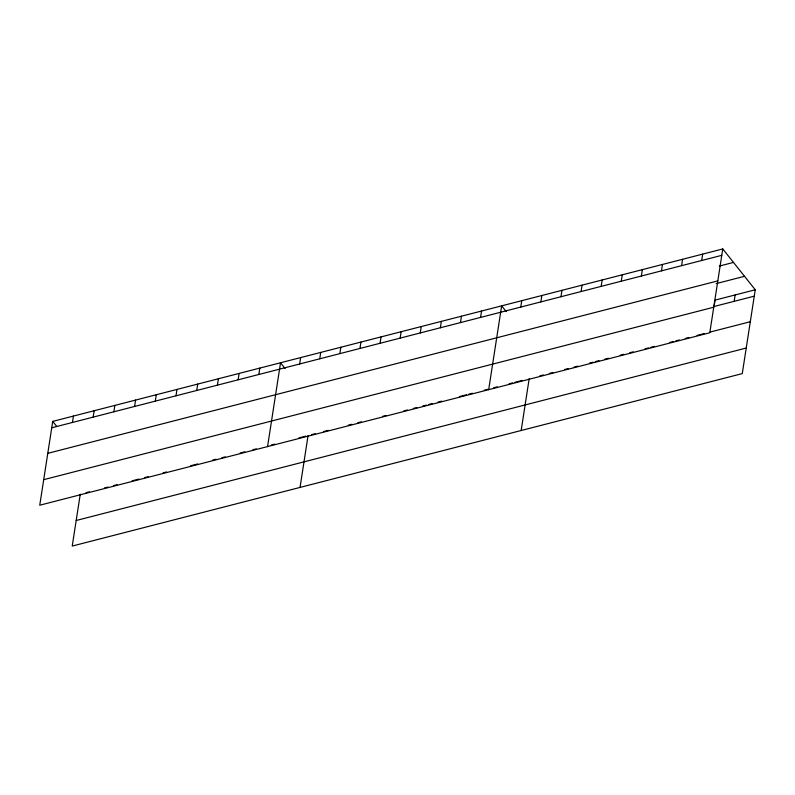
<?xml version="1.0" encoding="UTF-8"?>
<svg xmlns="http://www.w3.org/2000/svg" width="795" height="795" viewBox="0 0 795 795"><rect width="100%" height="100%" fill="white"/><g stroke="black" fill="none" stroke-linecap="round" stroke-linejoin="round"><path stroke-width="1.19" d="M52.728 421.4L39.75 505.222L709.786 332.767L722.764 248.944L52.728 421.4L56.554 426.209M72.444 422.453L73.438 416.073M80.265 494.172L72.236 546.056L742.272 373.6L755.25 289.778L722.764 248.944M93.154 417.127L94.148 410.737M113.874 411.79L114.858 405.41M134.584 406.464L135.567 400.084M155.293 401.137L156.277 394.747M176.003 395.801L176.987 389.421M196.713 390.474L197.697 384.084M217.423 385.148L218.406 378.758M238.132 379.811L239.116 373.431M258.842 374.485L259.826 368.095M267.567 446.591L280.536 362.768L285.137 368.542M299.655 363.981L300.639 357.591M319.749 358.803L320.743 352.423M300.043 487.415L308.082 435.531M339.853 353.626L340.846 347.246M359.956 348.458L360.94 342.069M380.06 343.281L381.043 336.901M400.163 338.114L401.147 331.724M420.257 332.936L421.251 326.556M440.36 327.759L441.354 321.379M460.464 322.591L461.448 316.201M480.568 317.414L481.551 311.034M488.677 389.679L501.655 305.856L506.246 311.63M520.765 307.069L521.759 300.679M540.868 301.891L541.852 295.511M521.162 430.512L529.192 378.629M560.972 296.724L561.956 290.334M581.066 291.546L582.059 285.166M601.169 286.369L602.163 279.989M621.273 281.201L622.256 274.812M641.376 276.024L642.36 269.644M661.47 270.856L662.464 264.467M681.573 265.679L682.567 259.299M701.677 260.502L702.661 254.122M734.163 301.335L735.146 294.945M51.735 427.79L721.781 255.334M719.296 266.077L733.487 262.42M47.779 453.339L717.825 280.883M716.156 283.606L744.527 276.302M755.25 289.778L715.043 300.122L714.059 306.502L754.266 296.157M43.705 479.673L713.741 307.218M86.019 492.691L89.467 491.797M104.433 487.951L107.882 487.067M113.635 485.586L117.084 484.692M132.04 480.846L138.946 479.067M144.7 477.586L148.148 476.702M163.104 472.846L166.562 471.962M190.72 465.741L197.627 463.962M212.583 460.116L216.031 459.222M221.785 457.741L225.243 456.857M240.199 453.011L244.8 451.818M252.85 449.751L256.308 448.857M271.264 445.011L274.712 444.127M298.87 437.906L305.777 436.127M311.63 434.617L315.178 433.712M323.456 431.576L328.176 430.363M348.28 425.186L351.827 424.272M357.74 422.751L361.288 421.837M382.574 416.361L386.122 415.447M403.86 410.886L407.408 409.972M413.311 408.451L416.858 407.537M422.771 406.016L426.319 405.102M428.684 404.496L432.232 403.582M438.144 402.061L441.692 401.147M459.43 396.576L466.526 394.757M468.891 394.141L472.439 393.237M484.264 390.186L487.812 389.272M493.725 387.751L497.263 386.837M509.088 383.796L512.636 382.882M515.001 382.276L522.096 380.447M539.835 375.886L543.382 374.972M549.295 373.451L552.843 372.537M564.669 369.496L568.216 368.582M574.129 367.061L577.677 366.147M589.493 363.106L593.04 362.192M595.405 361.586L598.953 360.672M604.866 359.151L608.413 358.237M620.239 355.186L623.787 354.282M629.7 352.751L633.247 351.847M645.073 348.796L648.621 347.882M650.986 347.276L654.533 346.362M669.897 342.406L673.444 341.492M675.81 340.886L679.357 339.972M685.27 338.451L688.818 337.537M697.096 335.411L704.191 333.582M710.104 332.062L750.301 321.717M76.191 520.496L746.227 348.041"/></g></svg>
